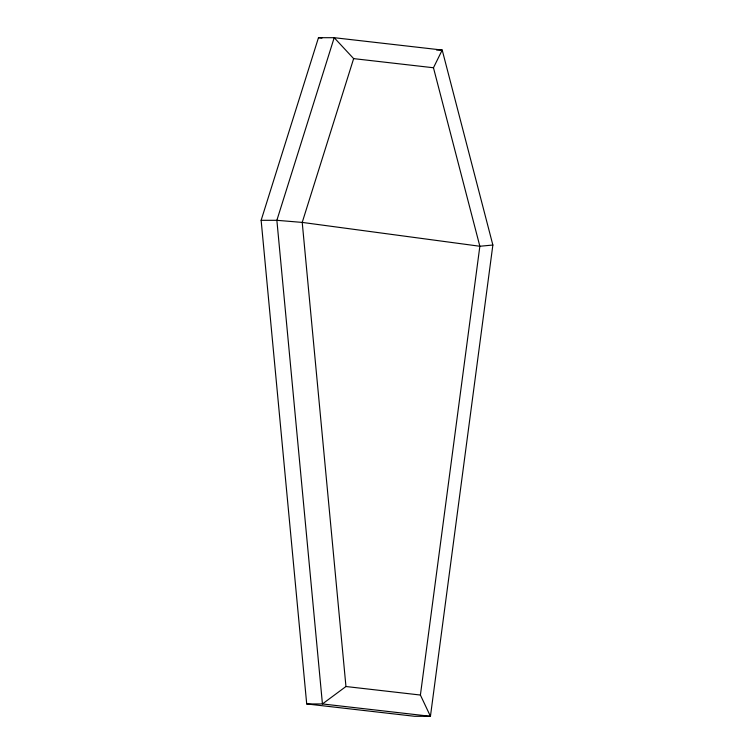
<?xml version="1.0" encoding="UTF-8"?>
<svg xmlns="http://www.w3.org/2000/svg" width="754" height="754" viewBox="0 0 754 754"><rect width="100%" height="100%" fill="white"/><g stroke="black" fill="none" stroke-linecap="round" stroke-linejoin="round"><path stroke-width="1.13" d="M306.708 703.944L322.439 703.944L430.44 716.3L420.402 695.037L479.855 246.256L433.465 67.756L442.202 50.056L334.201 37.7L318.471 37.7L261.138 220.309L306.708 703.944L414.7 716.3L430.44 716.3L492.862 245.031L442.202 50.056L436.585 50.056M353.645 58.623L302.222 222.411L345.954 686.517L322.439 703.944L276.869 220.309L334.201 37.7L353.645 58.623L433.465 67.756M492.862 245.031L479.855 246.256L302.222 222.411L276.869 220.309L261.138 220.309M318.471 37.7L321.949 38.096M345.954 686.517L420.402 695.037"/></g></svg>
